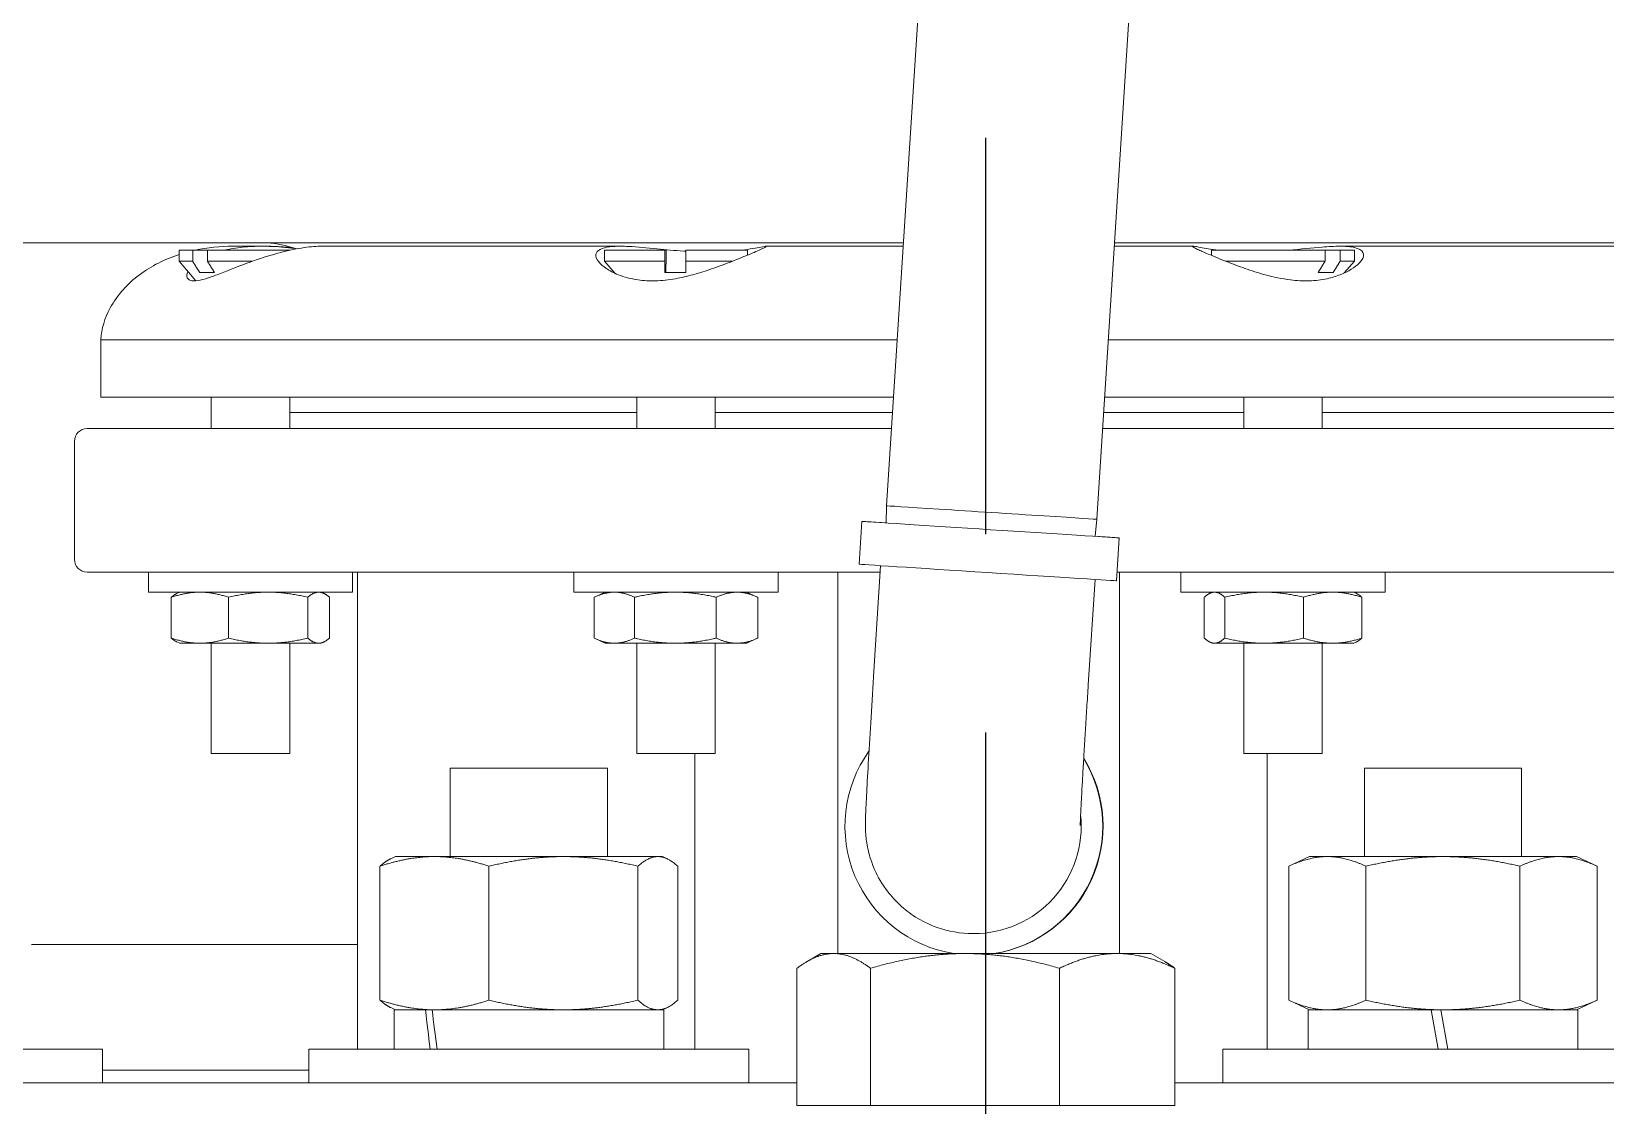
# Model space of a CAD drawing. Header units: inches. Extents: x 17 to 469, y 7 to 301.
# Drawn here: x 91.32 to 97.58, y 124.34 to 128.61 of the extents above; entities that cross this region are included whole.
import ezdxf

# ---------------------------------------------------------------- set-up
doc = ezdxf.new("R2010")
doc.units = ezdxf.units.IN
doc.header["$LTSCALE"] = 14
doc.header["$MEASUREMENT"] = 0
doc.linetypes.add('CHAIN', pattern=[0.7087, 0.4724, -0.0591, 0.1181, -0.0591])
doc.layers.add('Centerline', color=5, linetype='CHAIN', lineweight=25, true_color=0x0000ff)
doc.layers.add('Visible (ANSI)', color=7, linetype='Continuous', lineweight=50)

msp = doc.modelspace()

# ---------------------------------------------------------------- linework, layer by layer
at = {"layer": 'Centerline', "ltscale": 0.952448}
msp.add_line((95.116469, 43.922673), (95.116469, 132.550677), dxfattribs=at)
at = {"layer": 'Visible (ANSI)', "linetype": 'Continuous', "lineweight": 18}
for p, q in [((94.90692, 129.617635), (94.721625, 126.722772)), ((95.742513, 129.56415), (95.557218, 126.669287)), ((91.206469, 127.767736), (94.788512, 127.767736)), ((91.907204, 127.738508), (91.96143, 127.738508)), ((91.907204, 127.738508), (91.907204, 127.694467)), ((91.96143, 127.738508), (92.020306, 127.738508)), ((91.96143, 127.694467), (91.96143, 127.738508)), ((92.020306, 127.738508), (92.020306, 127.694467)), ((92.020306, 127.738508), (92.348427, 127.738508)), ((92.23667, 127.754368), (92.121269, 127.754368)), ((92.251479, 127.754368), (92.23667, 127.754368)), ((93.662374, 127.754368), (92.472935, 127.754368)), ((93.599712, 127.738508), (93.839263, 127.738508)), ((93.599712, 127.738508), (93.599712, 127.694467)), ((93.839263, 127.738508), (93.844165, 127.738508)), ((93.839263, 127.694467), (93.839263, 127.738508)), ((93.844165, 127.738508), (93.844165, 127.694467)), ((93.923259, 127.738508), (93.923259, 127.694467)), ((93.923259, 127.738508), (94.167712, 127.738508)), ((94.167712, 127.738508), (94.167712, 127.718968)), ((94.787656, 127.754368), (94.242937, 127.754368)), ((95.939867, 127.754368), (95.626673, 127.754368)), ((95.627528, 127.767736), (99.026469, 127.767736)), ((96.014353, 127.738508), (96.465266, 127.738508)), ((96.014353, 127.738508), (96.014353, 127.71775)), ((96.465266, 127.694467), (96.465266, 127.738508)), ((96.465266, 127.738508), (96.525179, 127.738508)), ((97.735024, 127.754368), (96.524642, 127.754368)), ((96.525179, 127.738508), (96.525179, 127.694467)), ((96.525179, 127.738508), (96.582353, 127.738508)), ((96.582353, 127.738508), (96.582353, 127.694467)), ((91.907204, 127.694467), (91.96143, 127.694467)), ((91.97456, 127.616983), (91.907204, 127.694467)), ((92.020306, 127.694467), (92.198064, 127.694467)), ((93.599712, 127.694467), (93.839263, 127.694467)), ((93.641389, 127.646523), (93.599712, 127.694467)), ((93.923259, 127.694467), (94.107208, 127.694467)), ((96.07116, 127.694467), (96.465266, 127.694467)), ((96.525179, 127.694467), (96.582353, 127.694467)), ((96.541989, 127.648034), (96.582353, 127.694467)), ((91.989037, 127.650508), (92.047913, 127.650508)), ((93.8396, 127.650508), (93.923597, 127.650508)), ((96.438136, 127.650508), (96.498049, 127.650508)), ((91.596469, 127.382566), (94.763858, 127.382566)), ((91.596469, 127.382566), (91.596469, 127.154368)), ((95.602874, 127.382566), (98.636469, 127.382566)), ((91.596469, 127.154368), (94.749251, 127.154368)), ((92.034954, 127.154368), (92.034954, 127.029368)), ((92.347454, 127.154368), (92.347454, 127.029368)), ((92.347454, 127.093547), (93.727462, 127.093547)), ((93.727462, 127.154368), (93.727462, 127.029368)), ((94.039962, 127.154368), (94.039962, 127.029368)), ((94.039962, 127.093547), (94.745358, 127.093547)), ((95.584375, 127.093547), (96.142103, 127.093547)), ((95.588268, 127.154368), (98.636469, 127.154368)), ((96.142103, 127.154368), (96.142103, 127.029368)), ((96.454603, 127.154368), (96.454603, 127.029368)), ((96.454603, 127.093547), (97.864412, 127.093547)), ((91.491469, 126.979368), (91.491469, 126.509368)), ((91.541469, 127.029368), (94.74125, 127.029368)), ((95.580267, 127.029368), (98.691469, 127.029368)), ((94.719399, 126.654665), (94.721625, 126.722772)), ((94.612605, 126.490284), (94.62352, 126.660802)), ((95.550744, 126.601452), (95.557218, 126.669287)), ((95.635708, 126.424798), (95.646623, 126.595315)), ((94.671055, 126.065999), (94.697854, 126.48467)), ((94.696234, 126.459368), (91.541469, 126.459368)), ((91.785204, 126.459368), (91.785204, 126.379368)), ((92.597204, 126.459368), (92.597204, 126.379368)), ((92.616469, 126.459368), (92.616469, 124.563368)), ((93.477712, 126.459368), (93.477712, 126.379368)), ((94.289712, 126.459368), (94.289712, 126.379368)), ((94.527431, 126.459368), (94.527431, 124.942997)), ((95.523641, 126.011427), (95.55044, 126.430097)), ((98.691469, 126.459368), (95.637921, 126.459368)), ((95.647388, 126.459368), (95.647388, 124.942997)), ((95.892353, 126.459368), (95.892353, 126.379368)), ((96.704353, 126.459368), (96.704353, 126.379368)), ((92.597204, 126.379368), (91.785204, 126.379368)), ((91.876509, 126.359061), (91.876509, 126.196675)), ((91.909704, 126.379368), (91.899079, 126.374414)), ((92.104338, 126.359061), (92.104338, 126.196675)), ((92.419033, 126.359061), (92.419033, 126.196675)), ((92.472704, 126.379368), (92.483328, 126.374414)), ((92.505898, 126.359061), (92.505898, 126.196675)), ((94.289712, 126.379368), (93.477712, 126.379368)), ((93.558676, 126.359061), (93.558676, 126.196675)), ((93.602212, 126.379368), (93.560281, 126.359815)), ((93.718738, 126.359061), (93.718738, 126.196675)), ((94.043774, 126.359061), (94.043774, 126.196675)), ((94.165212, 126.379368), (94.207143, 126.359815)), ((94.208748, 126.359061), (94.208748, 126.196675)), ((96.704353, 126.379368), (95.892353, 126.379368)), ((95.985126, 126.359061), (95.985126, 126.196675)), ((96.016853, 126.379368), (96.007591, 126.375049)), ((96.066512, 126.359061), (96.066512, 126.196675)), ((96.379738, 126.359061), (96.379738, 126.196675)), ((96.579853, 126.379368), (96.589114, 126.375049)), ((96.611579, 126.359061), (96.611579, 126.196675)), ((91.909704, 126.176368), (91.899079, 126.181322)), ((91.909704, 126.176368), (91.990424, 126.176368)), ((91.990424, 126.176368), (92.261686, 126.176368)), ((92.034954, 126.176368), (92.034954, 125.738508)), ((92.261686, 126.176368), (92.462466, 126.176368)), ((92.347454, 126.176368), (92.347454, 125.738508)), ((92.462466, 126.176368), (92.472704, 126.176368)), ((92.472704, 126.176368), (92.483328, 126.181322)), ((93.602212, 126.176368), (93.560281, 126.195921)), ((93.602212, 126.176368), (93.638707, 126.176368)), ((93.638707, 126.176368), (93.881256, 126.176368)), ((93.727462, 126.176368), (93.727462, 125.738508)), ((93.881256, 126.176368), (94.126261, 126.176368)), ((94.039962, 126.176368), (94.039962, 125.738508)), ((94.126261, 126.176368), (94.165212, 126.176368)), ((94.165212, 126.176368), (94.207143, 126.195921)), ((96.016853, 126.176368), (96.007591, 126.180687)), ((96.016853, 126.176368), (96.025819, 126.176368)), ((96.025819, 126.176368), (96.223125, 126.176368)), ((96.142103, 126.176368), (96.142103, 125.738508)), ((96.223125, 126.176368), (96.495659, 126.176368)), ((96.454603, 126.176368), (96.454603, 125.738508)), ((96.495659, 126.176368), (96.579853, 126.176368)), ((96.579853, 126.176368), (96.589114, 126.180687)), ((92.034954, 125.738508), (92.347454, 125.738508)), ((93.727462, 125.738508), (94.039962, 125.738508)), ((93.958874, 125.738508), (93.958874, 124.563368)), ((96.142103, 125.738508), (96.454603, 125.738508)), ((96.235215, 125.738508), (96.235215, 124.563368)), ((92.986223, 125.679368), (93.611223, 125.679368)), ((92.986223, 125.679368), (92.986223, 125.328368)), ((93.611223, 125.679368), (93.611223, 125.328368)), ((96.621715, 125.679368), (97.246715, 125.679368)), ((96.621715, 125.679368), (96.621715, 125.328368)), ((97.246715, 125.679368), (97.246715, 125.328368)), ((92.706469, 124.757673), (92.706469, 125.290063)), ((92.767723, 125.328368), (92.748991, 125.319633)), ((92.923249, 125.328368), (92.767723, 125.328368)), ((93.436155, 125.328368), (92.923249, 125.328368)), ((93.140029, 124.757673), (93.140029, 125.290063)), ((93.811629, 125.328368), (93.436155, 125.328368)), ((93.732282, 124.757673), (93.732282, 125.290063)), ((93.829723, 125.328368), (93.811629, 125.328368)), ((93.829723, 125.328368), (93.848454, 125.319633)), ((93.890976, 124.757673), (93.890976, 125.290063)), ((96.403215, 125.328368), (96.321069, 125.290063)), ((96.321069, 124.757673), (96.321069, 125.290063)), ((96.474356, 125.328368), (96.403215, 125.328368)), ((96.934215, 125.328368), (96.474356, 125.328368)), ((96.627642, 124.757673), (96.627642, 125.290063)), ((97.394075, 125.328368), (96.934215, 125.328368)), ((97.240788, 124.757673), (97.240788, 125.290063)), ((97.465215, 125.328368), (97.394075, 125.328368)), ((97.465215, 125.328368), (97.547361, 125.290063)), ((97.547361, 124.757673), (97.547361, 125.290063)), ((92.616469, 124.979368), (91.320295, 124.979368)), ((95.068441, 125.022203), (95.064779, 125.022203)), ((94.460469, 124.942997), (94.40532, 124.911157)), ((94.511341, 124.942997), (94.460469, 124.942997)), ((95.03326, 124.942997), (94.511341, 124.942997)), ((95.638389, 124.942997), (95.03326, 124.942997)), ((95.772469, 124.942997), (95.638389, 124.942997)), ((95.772469, 124.942997), (95.827617, 124.911157)), ((94.365104, 124.338997), (94.365104, 124.884405)), ((94.657578, 124.338997), (94.657578, 124.884405)), ((95.408943, 124.338997), (95.408943, 124.884405)), ((95.867834, 124.338997), (95.867834, 124.884405)), ((92.767723, 124.719368), (92.748991, 124.728103)), ((92.762223, 124.719368), (92.88758, 124.719368)), ((92.762223, 124.719368), (92.762223, 124.563368)), ((92.88758, 124.719368), (92.891484, 124.719368)), ((92.891484, 124.719368), (92.91374, 124.719368)), ((92.91374, 124.719368), (93.835223, 124.719368)), ((93.829723, 124.719368), (93.848454, 124.728103)), ((93.835223, 124.719368), (93.835223, 124.563368)), ((96.403215, 124.719368), (96.321069, 124.757673)), ((96.397715, 124.719368), (96.887208, 124.719368)), ((96.397715, 124.719368), (96.397715, 124.563368)), ((96.887208, 124.719368), (96.926208, 124.719368)), ((96.887208, 124.719368), (96.914715, 124.563368)), ((96.953715, 124.563368), (96.926208, 124.719368)), ((96.926208, 124.719368), (97.470715, 124.719368)), ((97.465215, 124.719368), (97.547361, 124.757673)), ((97.470715, 124.719368), (97.470715, 124.563368)), ((89.853041, 124.563368), (91.603041, 124.563368)), ((91.603041, 124.429368), (91.603041, 124.563368)), ((92.423723, 124.563368), (94.173723, 124.563368)), ((92.423723, 124.429368), (92.423723, 124.563368)), ((94.173723, 124.429368), (94.173723, 124.563368)), ((96.059215, 124.563368), (97.809215, 124.563368)), ((96.059215, 124.429368), (96.059215, 124.563368)), ((91.603041, 124.479368), (92.423723, 124.479368)), ((92.572273, 124.429368), (90.240296, 124.429368)), ((92.572273, 124.429368), (93.467512, 124.429368)), ((94.365104, 124.429368), (93.467512, 124.429368)), ((96.765426, 124.429368), (95.867834, 124.429368)), ((96.765426, 124.429368), (97.660665, 124.429368)), ((94.511341, 124.338997), (94.365104, 124.338997)), ((94.386969, 124.338993), (95.845969, 124.338993)), ((94.460469, 124.338997), (94.460469, 124.338993)), ((94.657578, 124.338997), (94.511341, 124.338997)), ((95.03326, 124.338997), (94.657578, 124.338997)), ((95.408943, 124.338997), (95.03326, 124.338997)), ((95.638389, 124.338997), (95.408943, 124.338997)), ((95.867834, 124.338997), (95.638389, 124.338997)), ((95.772469, 124.338997), (95.772469, 124.338993))]:
    msp.add_line(p, q, dxfattribs=at)
for centre, radius, start, end in [((92.072793, 127.202813), 0.544322, 107.710788, 126.3850961), ((92.121269, 127.043991), 0.710378, 90, 102.1300403), ((92.232844, 127.349682), 0.418848, 70.89817, 86.471546), ((91.998602, 127.303499), 0.419254, 126.3850961, 150.6582796), ((91.884982, 127.367368), 0.288913, 150.6582796, 176.9846737), ((91.541469, 126.979368), 0.05, 90, 180), ((91.541469, 126.509368), 0.05, 180, 270)]:
    msp.add_arc(centre, radius, start, end, dxfattribs=at)
for centre, major_axis, ratio, start_param, end_param in [((95.139422, 126.696029), (0.417797, -0.026742), 0.00055745, 3.14159457, 6.28318723), ((95.135071, 126.628058), (-0.511552, 0.032743), 0.00055745, 5.66095776, 10.0470055), ((95.124157, 126.457541), (-0.511552, 0.032743), 0.00055745, 0.00000191, 3.14159456), ((95.068441, 125.449368), (0, -0.512598), 0.99996192, 4.09166532, 6.12715136), ((95.068441, 125.449368), (0, -0.512598), 0.99996192, 0.15603394, 2.12052275), ((95.069932, 125.449368), (0, -0.512598), 0.99996192, 0.15603394, 2.12558362), ((95.068441, 125.449368), (0, -0.427165), 0.99996192, 0, 1.67525553), ((93.298723, 124.452778), (0.385212, -3.042275), 0.12274422, 4.60911798, 4.66049369), ((93.298723, 124.673958), (0.385212, -3.042275), 0.12274422, 4.6819233, 4.73320308)]:
    msp.add_ellipse(centre, major_axis=major_axis, ratio=ratio, start_param=start_param, end_param=end_param, dxfattribs=at)
for points, knots in [([(92.287975, 127.723426), (92.249854, 127.712872), (92.212139, 127.699857), (92.133505, 127.670497), (92.093301, 127.653862), (92.058931, 127.641019)], [-0.679255692, -0.679255692, -0.679255692, -0.679255692, -0.375783136, -0.375783136, -0.000065342, -0.000065342, -0.000065342, -0.000065342]), ([(92.088972, 127.738507), (92.094086, 127.739721), (92.099307, 127.740876), (92.128171, 127.746785), (92.15317, 127.750222), (92.198347, 127.753707), (92.217611, 127.754368), (92.23667, 127.754368)], [-2.720383875, -2.720383875, -2.720383875, -2.720383875, -2.678099034, -2.678099034, -2.491240177, -2.491240177, -2.352656407, -2.352656407, -2.352656407, -2.352656407]), ([(92.23667, 127.754368), (92.250066, 127.754368), (92.263359, 127.754042), (92.313266, 127.751816), (92.347514, 127.748208), (92.378077, 127.744489)], [-2.352656407, -2.352656407, -2.352656407, -2.352656407, -2.255257183, -2.255257183, -1.98191758, -1.98191758, -1.98191758, -1.98191758]), ([(92.362194, 127.748056), (92.352013, 127.749112), (92.341605, 127.750093), (92.305575, 127.753008), (92.278858, 127.754368), (92.251479, 127.754368)], [-0.853527019, -0.853527019, -0.853527019, -0.853527019, -0.765579916, -0.765579916, -0.554474127, -0.554474127, -0.554474127, -0.554474127]), ([(92.472935, 127.754368), (92.468723, 127.754368), (92.464303, 127.754288), (92.437959, 127.753318), (92.412517, 127.750544), (92.353568, 127.740222), (92.320952, 127.732555), (92.287975, 127.723426)], [-0.554474127, -0.554474127, -0.554474127, -0.554474127, -0.502920157, -0.502920157, -0.261137559, -0.261137559, -0.000088707, -0.000088707, -0.000088707, -0.000088707]), ([(93.654325, 127.641019), (93.635657, 127.648434), (93.619375, 127.6571), (93.594352, 127.674109), (93.584826, 127.682393), (93.567735, 127.702332), (93.562942, 127.713884), (93.565296, 127.723426)], [-0.676925671, -0.676925671, -0.676925671, -0.676925671, -0.460674817, -0.460674817, -0.272898687, -0.272898687, -0.000063868, -0.000063868, -0.000063868, -0.000063868]), ([(93.565296, 127.723426), (93.567077, 127.730643), (93.572605, 127.736978), (93.591626, 127.746785), (93.60461, 127.750222), (93.633337, 127.753707), (93.647188, 127.754368), (93.662374, 127.754368)], [-2.871544461, -2.871544461, -2.871544461, -2.871544461, -2.678099034, -2.678099034, -2.491240177, -2.491240177, -2.352656407, -2.352656407, -2.352656407, -2.352656407]), ([(93.662374, 127.754368), (93.673048, 127.754368), (93.684381, 127.754042), (93.730574, 127.751771), (93.768478, 127.748011), (93.842761, 127.740703), (93.878901, 127.737195), (93.91736, 127.734526), (93.920312, 127.734328), (93.923259, 127.734137)], [-2.352656407, -2.352656407, -2.352656407, -2.352656407, -2.255257183, -2.255257183, -1.974496331, -1.974496331, -1.718901157, -1.718901157, -1.697613123, -1.697613123, -1.697613123, -1.697613123]), ([(94.178522, 127.723426), (94.152937, 127.712872), (94.121467, 127.699857), (94.045185, 127.670497), (93.998368, 127.653862), (93.950774, 127.641019)], [-0.679255692, -0.679255692, -0.679255692, -0.679255692, -0.375783136, -0.375783136, -0.000065342, -0.000065342, -0.000065342, -0.000065342]), ([(94.144994, 127.738508), (94.178471, 127.742657), (94.204726, 127.747693), (94.232686, 127.753008), (94.239949, 127.754368), (94.242937, 127.754368)], [-1.099632618, -1.099632618, -1.099632618, -1.099632618, -0.765579916, -0.765579916, -0.554474127, -0.554474127, -0.554474127, -0.554474127]), ([(94.242937, 127.754368), (94.243666, 127.754368), (94.244141, 127.754288), (94.245326, 127.753318), (94.240416, 127.750544), (94.218296, 127.740222), (94.200655, 127.732555), (94.178522, 127.723426)], [-0.554474127, -0.554474127, -0.554474127, -0.554474127, -0.502920157, -0.502920157, -0.261137559, -0.261137559, -0.000088707, -0.000088707, -0.000088707, -0.000088707]), ([(96.000831, 127.723426), (95.983674, 127.730643), (95.969317, 127.736978), (95.948313, 127.746785), (95.941677, 127.750222), (95.937126, 127.753707), (95.93745, 127.754368), (95.939867, 127.754368)], [-2.871544461, -2.871544461, -2.871544461, -2.871544461, -2.678099034, -2.678099034, -2.491240177, -2.491240177, -2.352656407, -2.352656407, -2.352656407, -2.352656407]), ([(95.939867, 127.754368), (95.941566, 127.754368), (95.9443, 127.754042), (95.958722, 127.751771), (95.977219, 127.748011), (96.013119, 127.742241), (96.026567, 127.74029), (96.041109, 127.738516)], [-2.352656407, -2.352656407, -2.352656407, -2.352656407, -2.255257183, -2.255257183, -1.974496331, -1.974496331, -1.831832444, -1.831832444, -1.831832444, -1.831832444]), ([(96.226866, 127.641019), (96.199401, 127.648434), (96.172307, 127.6571), (96.123705, 127.674109), (96.101788, 127.682393), (96.051103, 127.702332), (96.023512, 127.713884), (96.000831, 127.723426)], [-0.676925671, -0.676925671, -0.676925671, -0.676925671, -0.460674817, -0.460674817, -0.272898687, -0.272898687, -0.000063868, -0.000063868, -0.000063868, -0.000063868]), ([(96.321032, 127.738508), (96.367821, 127.742657), (96.412928, 127.747693), (96.479142, 127.753008), (96.50317, 127.754368), (96.524642, 127.754368)], [-1.099632618, -1.099632618, -1.099632618, -1.099632618, -0.765579916, -0.765579916, -0.554474127, -0.554474127, -0.554474127, -0.554474127]), ([(96.524642, 127.754368), (96.529885, 127.754368), (96.534977, 127.754288), (96.562996, 127.753318), (96.581495, 127.750544), (96.609161, 127.740222), (96.616829, 127.732555), (96.618506, 127.723426)], [-0.554474127, -0.554474127, -0.554474127, -0.554474127, -0.502920157, -0.502920157, -0.261137559, -0.261137559, -0.000088707, -0.000088707, -0.000088707, -0.000088707]), ([(96.618506, 127.723426), (96.620445, 127.712872), (96.613654, 127.699857), (96.584409, 127.670497), (96.558403, 127.653862), (96.525466, 127.641019)], [-0.679255692, -0.679255692, -0.679255692, -0.679255692, -0.375783136, -0.375783136, -0.000065342, -0.000065342, -0.000065342, -0.000065342]), ([(92.058931, 127.641019), (92.04248, 127.634871), (92.027338, 127.629505), (91.997708, 127.620589), (91.98393, 127.617584), (91.96205, 127.616134), (91.953835, 127.617414), (91.940273, 127.624648), (91.93699, 127.631974), (91.938289, 127.641019)], [-0.853530108, -0.853530108, -0.853530108, -0.853530108, -0.673931626, -0.673931626, -0.462453658, -0.462453658, -0.264803427, -0.264803427, -0.000211713, -0.000211713, -0.000211713, -0.000211713]), ([(93.950774, 127.641019), (93.927994, 127.634871), (93.904941, 127.629505), (93.854939, 127.620589), (93.828238, 127.617584), (93.777973, 127.616134), (93.754776, 127.617414), (93.703565, 127.624648), (93.677095, 127.631974), (93.654325, 127.641019)], [-0.853530108, -0.853530108, -0.853530108, -0.853530108, -0.673931626, -0.673931626, -0.462453658, -0.462453658, -0.264803427, -0.264803427, -0.000211713, -0.000211713, -0.000211713, -0.000211713]), ([(96.525466, 127.641019), (96.5097, 127.634871), (96.49224, 127.629505), (96.451156, 127.620589), (96.427175, 127.617584), (96.377968, 127.616134), (96.353378, 127.617414), (96.294517, 127.624648), (96.260365, 127.631974), (96.226866, 127.641019)], [-0.853530108, -0.853530108, -0.853530108, -0.853530108, -0.673931626, -0.673931626, -0.462453658, -0.462453658, -0.264803427, -0.264803427, -0.000211713, -0.000211713, -0.000211713, -0.000211713]), ([(94.671055, 126.065999), (94.66708, 126.003895), (94.663192, 125.941801), (94.655958, 125.82355), (94.652615, 125.767416), (94.646789, 125.666368), (94.644309, 125.621497), (94.640421, 125.546691), (94.63902, 125.517207), (94.637731, 125.482468), (94.637401, 125.4732), (94.63726, 125.457177), (94.637246, 125.453682), (94.637326, 125.445643), (94.637388, 125.441485), (94.63783, 125.429655), (94.638062, 125.422467), (94.640448, 125.398165), (94.641119, 125.385735), (94.651691, 125.339126), (94.655898, 125.318519), (94.681563, 125.259255), (94.693692, 125.233214), (94.732999, 125.179318), (94.750327, 125.158288), (94.808419, 125.104646), (94.857137, 125.06955), (94.966155, 125.031257), (95.015859, 125.022203), (95.064779, 125.022203)], [3.14159265, 3.14159265, 3.14159265, 3.14159265, 3.45575192, 3.45575192, 3.76991118, 3.76991118, 4.08407045, 4.08407045, 4.39822972, 4.39822972, 4.55530935, 4.55530935, 4.59457926, 4.59457926, 4.62631804, 4.62631804, 4.65851548, 4.65851548, 4.68233173, 4.68233173, 4.69479908, 4.69479908, 4.70136704, 4.70136704, 4.7047651, 4.7047651, 4.70938504, 4.70938504, 4.71238898, 4.71238898, 4.71238898, 4.71238898]), ([(95.523641, 126.011427), (95.522667, 125.996206), (95.521698, 125.980985), (95.519764, 125.950446), (95.518799, 125.935128), (95.516893, 125.904686), (95.515951, 125.889561), (95.514108, 125.859786), (95.513206, 125.845133), (95.511437, 125.816211), (95.51057, 125.801941), (95.508863, 125.773682), (95.508024, 125.759699), (95.506392, 125.732295), (95.505599, 125.718874), (95.504072, 125.692846), (95.503338, 125.68023), (95.501926, 125.65574), (95.501248, 125.643863), (95.49994, 125.620748), (95.499312, 125.60952), (95.49812, 125.587951), (95.497556, 125.577611), (95.496503, 125.558026), (95.496013, 125.54877), (95.49512, 125.531595), (95.494714, 125.523641), (95.493966, 125.508642), (95.493625, 125.501613), (95.493016, 125.488688), (95.492749, 125.482793), (95.492296, 125.472357), (95.49211, 125.467795), (95.491741, 125.458102), (95.491616, 125.453829), (95.491579, 125.452191), (95.491576, 125.452042), (95.491576, 125.452042)], [3.14159265, 3.14159265, 3.14159265, 3.14159265, 3.21956349, 3.21956349, 3.29852284, 3.29852284, 3.37748919, 3.37748919, 3.4554792, 3.4554792, 3.53342227, 3.53342227, 3.61237551, 3.61237551, 3.6913542, 3.6913542, 3.76936575, 3.76936575, 3.84724491, 3.84724491, 3.92619024, 3.92619024, 4.00520257, 4.00520257, 4.0832523, 4.0832523, 4.15852252, 4.15852252, 4.23499645, 4.23499645, 4.31169943, 4.31169943, 4.38743579, 4.38743579, 4.50352443, 4.50352443, 4.52628244, 4.52628244, 4.52628244, 4.52628244])]:
    msp.add_open_spline(points, degree=3, knots=knots, dxfattribs=at)
for points, weights in [([(91.989037, 127.650508), (91.976229, 127.670861), (91.96143, 127.694467)], [1, 1.00267954782, 1]), ([(92.020306, 127.694467), (92.035105, 127.670861), (92.047913, 127.650508)], [1, 1.00267954782, 1]), ([(93.8396, 127.650508), (93.839444, 127.670861), (93.839263, 127.694467)], [1, 1.00267954782, 1]), ([(93.844165, 127.694467), (93.843984, 127.670861), (93.843827, 127.650508)], [1, 1.00267954782, 1]), ([(93.923259, 127.694467), (93.92344, 127.670861), (93.923597, 127.650508)], [1, 1.00267954782, 1]), ([(96.438136, 127.650508), (96.450723, 127.670861), (96.465266, 127.694467)], [1, 1.00267954782, 1]), ([(96.525179, 127.694467), (96.510636, 127.670861), (96.498049, 127.650508)], [1, 1.00267954782, 1]), ([(91.990424, 126.379368), (91.937556, 126.379368), (91.876509, 126.359061)], [1, 1.0379548493, 1]), ([(91.876509, 126.359061), (91.888396, 126.369432), (91.899079, 126.374414)], [1, 1.01903065952, 1.01897727532]), ([(92.104338, 126.359061), (92.043292, 126.379368), (91.990424, 126.379368)], [1, 1.0379548493, 1]), ([(92.261686, 126.379368), (92.188661, 126.379368), (92.104338, 126.359061)], [1, 1.0379548493, 1]), ([(92.419033, 126.359061), (92.334711, 126.379368), (92.261686, 126.379368)], [1, 1.0379548493, 1]), ([(92.462466, 126.379368), (92.442309, 126.379368), (92.419033, 126.359061)], [1, 1.0379548493, 1]), ([(92.505898, 126.359061), (92.482623, 126.379368), (92.462466, 126.379368)], [1, 1.0379548493, 1]), ([(93.638707, 126.379368), (93.601565, 126.379368), (93.558676, 126.359061)], [1, 1.0379548493, 1]), ([(93.718738, 126.359061), (93.675849, 126.379368), (93.638707, 126.379368)], [1, 1.0379548493, 1]), ([(93.881256, 126.379368), (93.805831, 126.379368), (93.718738, 126.359061)], [1, 1.0379548493, 1]), ([(94.043774, 126.359061), (93.95668, 126.379368), (93.881256, 126.379368)], [1, 1.0379548493, 1]), ([(94.126261, 126.379368), (94.087978, 126.379368), (94.043774, 126.359061)], [1, 1.0379548493, 1]), ([(94.208748, 126.359061), (94.164543, 126.379368), (94.126261, 126.379368)], [1, 1.0379548493, 1]), ([(94.207143, 126.359815), (94.207944, 126.359442), (94.208748, 126.359061)], [1.00134783282, 1.00068632708, 1]), ([(96.025819, 126.379368), (96.006933, 126.379368), (95.985126, 126.359061)], [1, 1.0379548493, 1]), ([(96.066512, 126.359061), (96.044705, 126.379368), (96.025819, 126.379368)], [1, 1.0379548493, 1]), ([(96.223125, 126.379368), (96.150441, 126.379368), (96.066512, 126.359061)], [1, 1.0379548493, 1]), ([(96.379738, 126.359061), (96.295809, 126.379368), (96.223125, 126.379368)], [1, 1.0379548493, 1]), ([(96.495659, 126.379368), (96.44186, 126.379368), (96.379738, 126.359061)], [1, 1.0379548493, 1]), ([(96.611579, 126.359061), (96.549457, 126.379368), (96.495659, 126.379368)], [1, 1.0379548493, 1]), ([(96.589114, 126.375049), (96.599721, 126.370103), (96.611579, 126.359061)], [1.01888705873, 1.02028697131, 1]), ([(91.876509, 126.196675), (91.937556, 126.176368), (91.990424, 126.176368)], [1, 1.0379548493, 1]), ([(91.899079, 126.181322), (91.888396, 126.186304), (91.876509, 126.196675)], [1.01897727532, 1.01903065952, 1]), ([(91.990424, 126.176368), (92.043292, 126.176368), (92.104338, 126.196675)], [1, 1.0379548493, 1]), ([(92.104338, 126.196675), (92.188661, 126.176368), (92.261686, 126.176368)], [1, 1.0379548493, 1]), ([(92.261686, 126.176368), (92.334711, 126.176368), (92.419033, 126.196675)], [1, 1.0379548493, 1]), ([(92.419033, 126.196675), (92.442309, 126.176368), (92.462466, 126.176368)], [1, 1.0379548493, 1]), ([(92.462466, 126.176368), (92.482623, 126.176368), (92.505898, 126.196675)], [1, 1.0379548493, 1]), ([(93.558676, 126.196675), (93.601565, 126.176368), (93.638707, 126.176368)], [1, 1.0379548493, 1]), ([(93.638707, 126.176368), (93.675849, 126.176368), (93.718738, 126.196675)], [1, 1.0379548493, 1]), ([(93.718738, 126.196675), (93.805831, 126.176368), (93.881256, 126.176368)], [1, 1.0379548493, 1]), ([(93.881256, 126.176368), (93.95668, 126.176368), (94.043774, 126.196675)], [1, 1.0379548493, 1]), ([(94.043774, 126.196675), (94.087978, 126.176368), (94.126261, 126.176368)], [1, 1.0379548493, 1]), ([(94.126261, 126.176368), (94.164543, 126.176368), (94.208748, 126.196675)], [1, 1.0379548493, 1]), ([(94.208748, 126.196675), (94.207944, 126.196294), (94.207143, 126.195921)], [1, 1.00068632708, 1.00134783282]), ([(95.985126, 126.196675), (96.006933, 126.176368), (96.025819, 126.176368)], [1, 1.0379548493, 1]), ([(96.025819, 126.176368), (96.044705, 126.176368), (96.066512, 126.196675)], [1, 1.0379548493, 1]), ([(96.066512, 126.196675), (96.150441, 126.176368), (96.223125, 126.176368)], [1, 1.0379548493, 1]), ([(96.223125, 126.176368), (96.295809, 126.176368), (96.379738, 126.196675)], [1, 1.0379548493, 1]), ([(96.379738, 126.196675), (96.44186, 126.176368), (96.495659, 126.176368)], [1, 1.0379548493, 1]), ([(96.495659, 126.176368), (96.549457, 126.176368), (96.611579, 126.196675)], [1, 1.0379548493, 1]), ([(96.611579, 126.196675), (96.599721, 126.185633), (96.589114, 126.180687)], [1, 1.02028697131, 1.01888705873]), ([(92.923249, 125.328368), (92.822641, 125.328368), (92.706469, 125.290063)], [1, 1.0379548493, 1]), ([(92.706469, 125.290063), (92.728889, 125.31026), (92.748991, 125.319633)], [1, 1.01965956375, 1.01895290532]), ([(93.140029, 125.290063), (93.023857, 125.328368), (92.923249, 125.328368)], [1, 1.0379548493, 1]), ([(93.436155, 125.328368), (93.298723, 125.328368), (93.140029, 125.290063)], [1, 1.0379548493, 1]), ([(93.732282, 125.290063), (93.573588, 125.328368), (93.436155, 125.328368)], [1, 1.0379548493, 1]), ([(93.811629, 125.328368), (93.774804, 125.328368), (93.732282, 125.290063)], [1, 1.0379548493, 1]), ([(93.890976, 125.290063), (93.848454, 125.328368), (93.811629, 125.328368)], [1, 1.0379548493, 1]), ([(96.474356, 125.328368), (96.403215, 125.328368), (96.321069, 125.290063)], [1, 1.0379548493, 1]), ([(96.627642, 125.290063), (96.545496, 125.328368), (96.474356, 125.328368)], [1, 1.0379548493, 1]), ([(96.934215, 125.328368), (96.791934, 125.328368), (96.627642, 125.290063)], [1, 1.0379548493, 1]), ([(97.240788, 125.290063), (97.076496, 125.328368), (96.934215, 125.328368)], [1, 1.0379548493, 1]), ([(97.394075, 125.328368), (97.322934, 125.328368), (97.240788, 125.290063)], [1, 1.0379548493, 1]), ([(97.547361, 125.290063), (97.465215, 125.328368), (97.394075, 125.328368)], [1, 1.0379548493, 1]), ([(94.511341, 124.942997), (94.443472, 124.942997), (94.365104, 124.884405)], [1, 1.0379548493, 1]), ([(94.657578, 124.884405), (94.57921, 124.942997), (94.511341, 124.942997)], [1, 1.0379548493, 1]), ([(95.03326, 124.942997), (94.858906, 124.942997), (94.657578, 124.884405)], [1, 1.0379548493, 1]), ([(95.408943, 124.884405), (95.207615, 124.942997), (95.03326, 124.942997)], [1, 1.0379548493, 1]), ([(95.638389, 124.942997), (95.531903, 124.942997), (95.408943, 124.884405)], [1, 1.0379548493, 1]), ([(95.867834, 124.884405), (95.744875, 124.942997), (95.638389, 124.942997)], [1, 1.0379548493, 1]), ([(95.827617, 124.911157), (95.847091, 124.899914), (95.867834, 124.884405)], [1.01451336305, 1.00977327381, 1]), ([(92.706469, 124.757673), (92.822641, 124.719368), (92.923249, 124.719368)], [1, 1.0379548493, 1]), ([(92.748991, 124.728103), (92.728889, 124.737476), (92.706469, 124.757673)], [1.01895290532, 1.01965956375, 1]), ([(92.923249, 124.719368), (93.023857, 124.719368), (93.140029, 124.757673)], [1, 1.0379548493, 1]), ([(93.140029, 124.757673), (93.298723, 124.719368), (93.436155, 124.719368)], [1, 1.0379548493, 1]), ([(93.436155, 124.719368), (93.573588, 124.719368), (93.732282, 124.757673)], [1, 1.0379548493, 1]), ([(93.732282, 124.757673), (93.774804, 124.719368), (93.811629, 124.719368)], [1, 1.0379548493, 1]), ([(93.811629, 124.719368), (93.848454, 124.719368), (93.890976, 124.757673)], [1, 1.0379548493, 1]), ([(96.321069, 124.757673), (96.403215, 124.719368), (96.474356, 124.719368)], [1, 1.0379548493, 1]), ([(96.474356, 124.719368), (96.545496, 124.719368), (96.627642, 124.757673)], [1, 1.0379548493, 1]), ([(96.627642, 124.757673), (96.791934, 124.719368), (96.934215, 124.719368)], [1, 1.0379548493, 1]), ([(96.934215, 124.719368), (97.076496, 124.719368), (97.240788, 124.757673)], [1, 1.0379548493, 1]), ([(97.240788, 124.757673), (97.322934, 124.719368), (97.394075, 124.719368)], [1, 1.0379548493, 1]), ([(97.394075, 124.719368), (97.465215, 124.719368), (97.547361, 124.757673)], [1, 1.0379548493, 1])]:
    msp.add_rational_spline(points, weights, degree=2, dxfattribs=at)
msp.add_open_spline([(91.938289, 127.641019), (91.938856, 127.644969), (91.940275, 127.649274), (91.942546, 127.653811)], degree=3, dxfattribs=at)

doc.saveas('drawing.dxf')
